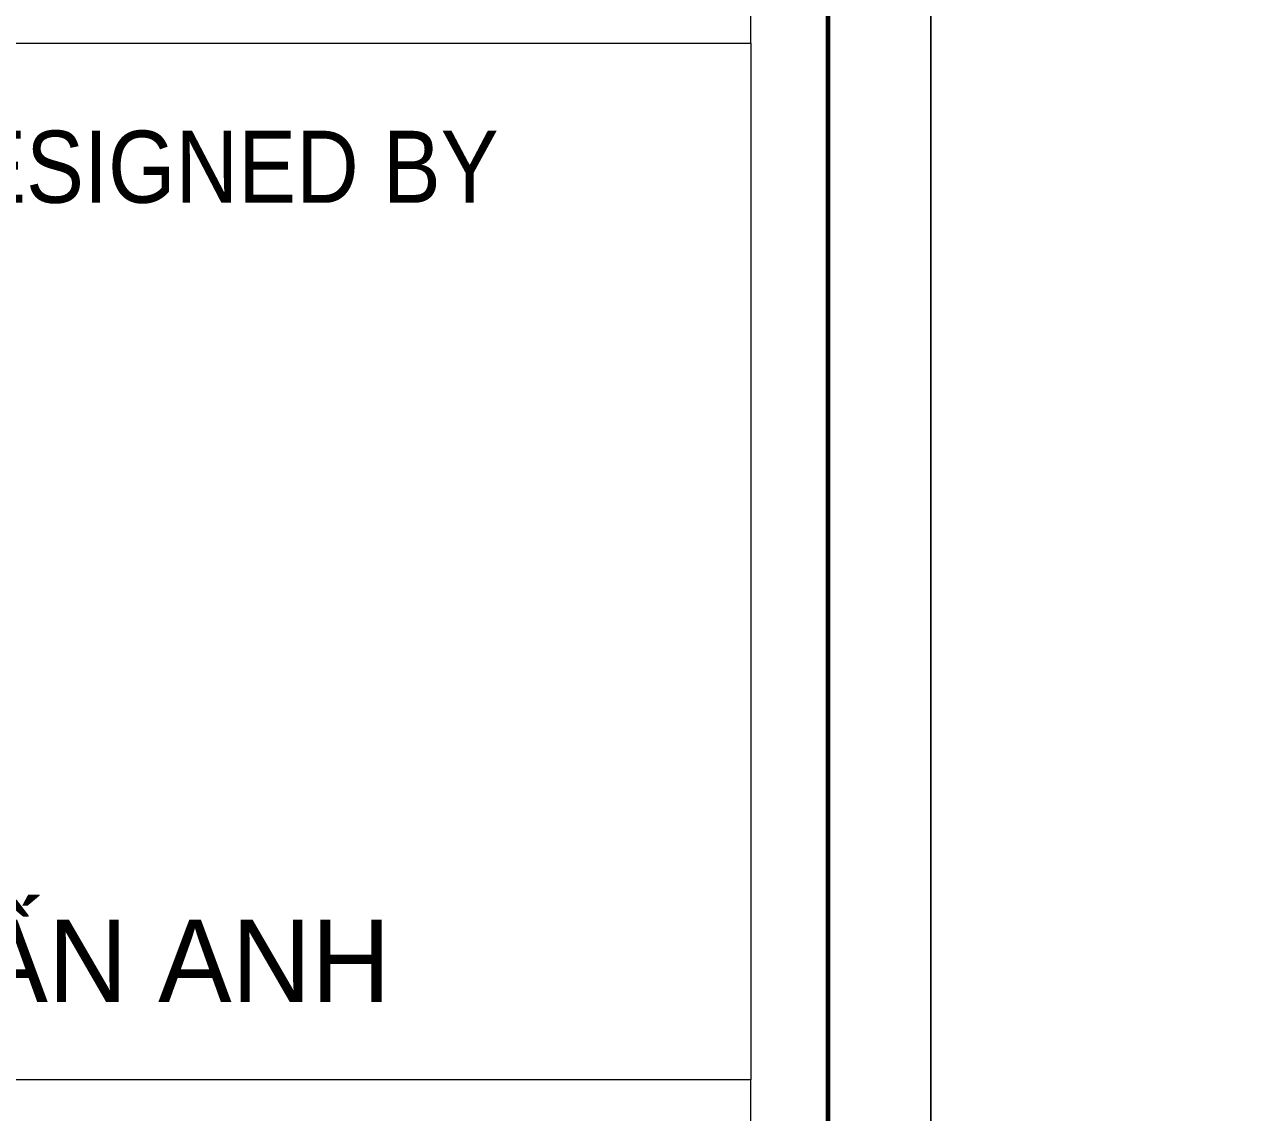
# Model space of a CAD drawing. Header units: millimetres. Extents: x 142758 to 365363, y -504867 to -415100.
# Drawn here: x 266373 to 267670, y -472629 to -471466 of the extents above; entities that cross this region are included whole.
import ezdxf
from ezdxf.enums import TextEntityAlignment as Align

# ---------------------------------------------------------------- set-up
doc = ezdxf.new("R2010")
doc.units = ezdxf.units.MM
doc.header["$LTSCALE"] = 20
doc.header["$MEASUREMENT"] = 0
doc.layers.get('Defpoints').update_dxf_attribs({"color": 1})
doc.layers.add('Khungten_LCDI', color=7, linetype='Continuous')
doc.layers.add('LC Net thay', color=7, linetype='Continuous', lineweight=25)
doc.layers.add('LC Text1', color=3, linetype='Continuous', lineweight=20)
doc.styles.add('Khungten', font='VHAVAN.TTF', dxfattribs={"width": 0.9, "height": 5000})
doc.styles.add('Title', font='VHBLACK.TTF', dxfattribs={"width": 0.8})
doc.styles.add('VNAVANTH', font='VHAVANB.TTF', dxfattribs={"width": 0.6})

# ---------------------------------------------------------------- blocks, each defined once
blk = doc.blocks.new('lcdi fix')
at = {"layer": 'Defpoints', "lineweight": 0}
blk.add_lwpolyline([(-1200, -14850), (-1200, 14850), (40800, 14850), (40800, -14850)], close=True, dxfattribs=at)
at = {"layer": 'Khungten_LCDI', "color": 5, "lineweight": 25}
blk.add_line((40600, -14650), (40600, 14650), dxfattribs=at)
at = {"layer": 'Khungten_LCDI', "color": 5, "lineweight": 60}
blk.add_lwpolyline([(0, -14650), (0, 14650), (40600, 14650), (40600, -14650)], close=True, dxfattribs=at)
at = {"layer": 'Khungten_LCDI', "color": 9, "lineweight": 15}
for points in [[(36750, -1521.9), (40450, -1521.9), (40450, 446.3), (36750, 446.3)], [(36750, -1521.9), (40450, -1521.9), (40450, -3535.5), (36750, -3535.5)], [(36750, -1521.9), (40450, -1521.9), (40450, -3535.5), (36750, -3535.5)], [(36750, -5526.4), (40450, -5526.4), (40450, -3535.5), (36750, -3535.5)]]:
    blk.add_lwpolyline(points, close=True, dxfattribs=at)
at = {"color": 7, "style": 'Khungten', "width": 0.9}
blk.add_text('chñ tr× thiÕt kÕ - designed by', height=140, dxfattribs=at).set_placement((38565.6, -1831.8), align=Align.CENTER)
at = {"color": 7, "style": 'VNAVANTH'}
blk.add_text('ks. nguyÔn tuÊn anh', height=160, dxfattribs=at).set_placement((38514.7, -3384.3), align=Align.CENTER)
at = {"color": 7, "style": 'Khungten', "width": 0.8}
for tag, p in [('REVISION', (39498.8, -10746.3)), ('NGAYHT', (39546.1, -11609.4))]:
    blk.add_attdef(tag, text='', height=200, dxfattribs=at).set_placement(p, align=Align.CENTER)
at = {"layer": 'LC Text1', "style": 'Title', "width": 1.485915}
for tag, p, p2 in [('TENBANVE1', (36912.7, -8885.8), (40339.1, -8885.8)), ('TENBANVE2', (36912.7, -9562.5), (40339.1, -9562.5))]:
    blk.add_attdef(tag, text='', height=250, dxfattribs=at).set_placement(p, p2, align=Align.FIT)
at = {"layer": 'LC Text1', "style": 'Title', "width": 0.7}
blk.add_attdef('SOBANVE', text='', height=250, dxfattribs=at).set_placement((39562, -13896.2), align=Align.CENTER)

msp = doc.modelspace()

# ---------------------------------------------------------------- block references
at = {"layer": 'LC Net thay', "xscale": 0.55, "yscale": 0.55, "zscale": 0.55}
for p in [(244901.3, -470649.3), (268001.3, -470649.3)]:
    msp.add_blockref('lcdi fix', p, dxfattribs=at)

doc.saveas('drawing.dxf')
